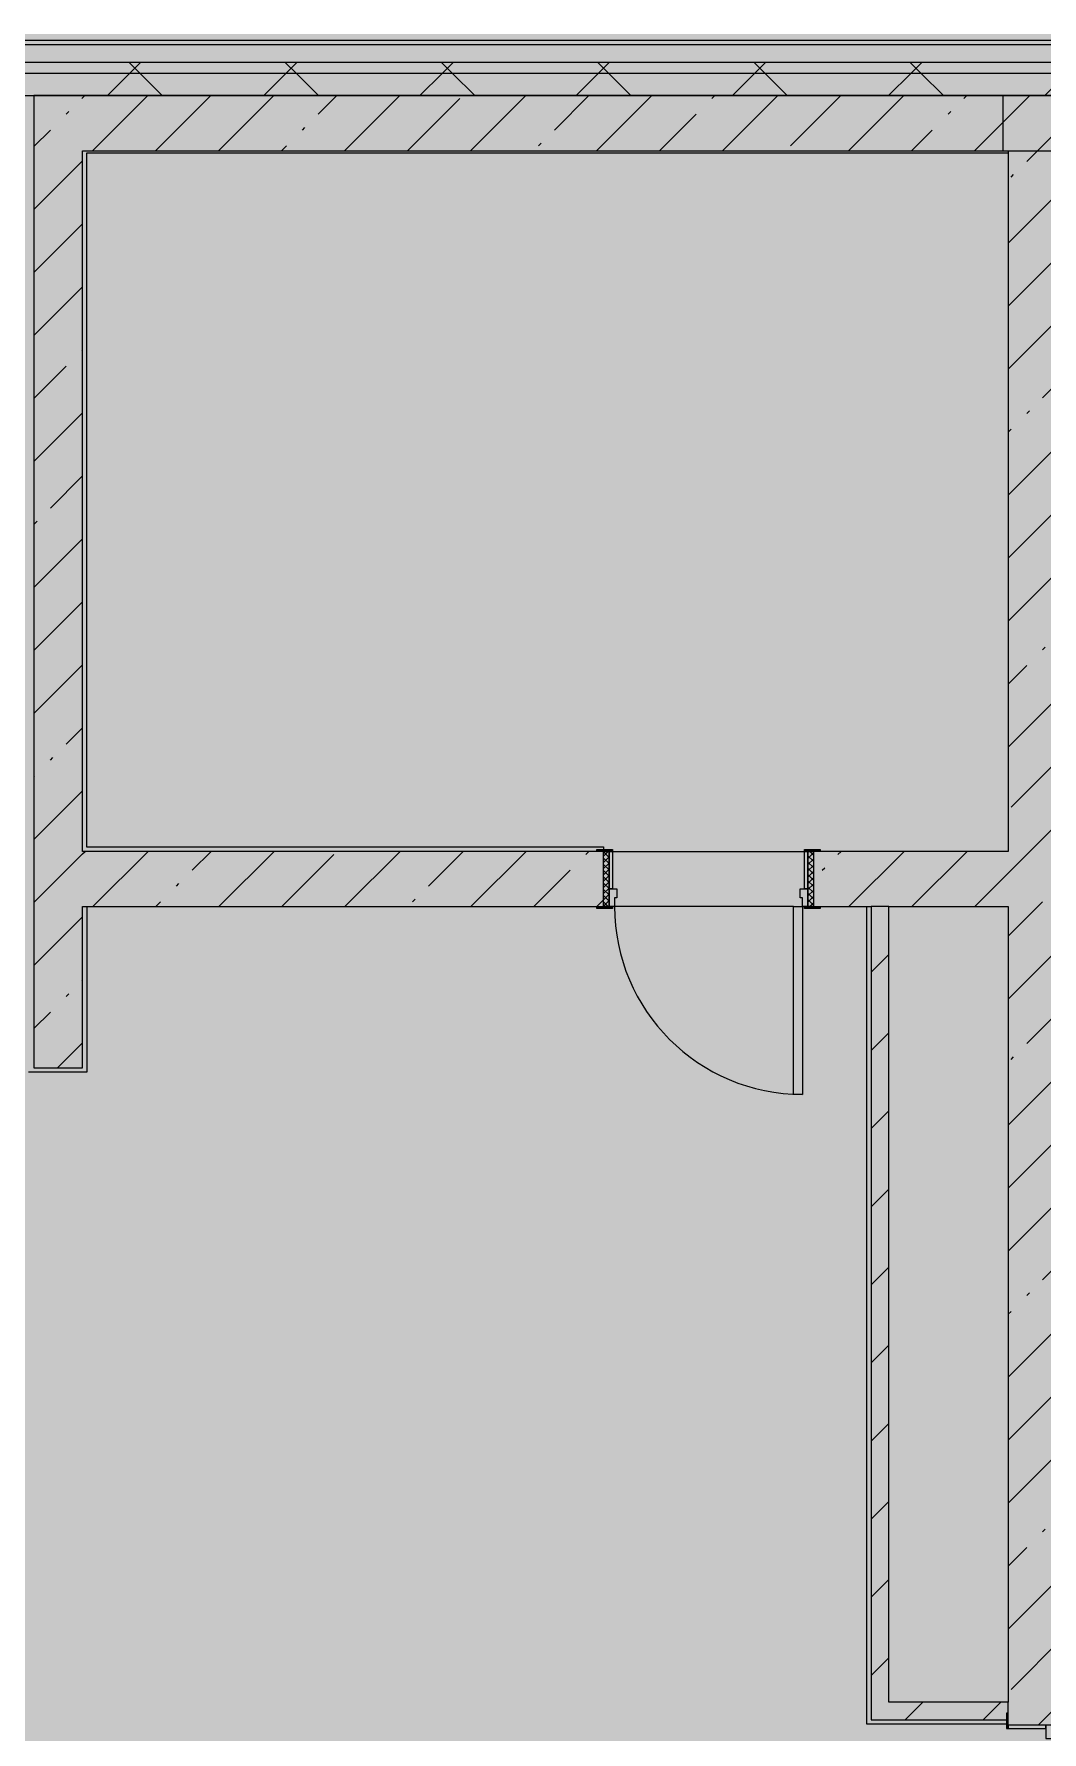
# Model space of a CAD drawing. Header units: millimetres. Extents: x 81303 to 275082, y -8553 to 29000.
# Drawn here: x 232822 to 237385, y 19695 to 27379 of the extents above; entities that cross this region are included whole.
import ezdxf

# ---------------------------------------------------------------- set-up
doc = ezdxf.new("R2010")
doc.units = ezdxf.units.MM
doc.layers.add('A-DETL-GENF-2', color=7, linetype='Continuous', lineweight=9, true_color=0xc0c0c0, transparency=0.4)
for name, color, linetype, lineweight, true_color in [('A-DOOR-1', 7, 'Continuous', 5, 0xb7b7b7), ('A-DOOR-2', 7, 'Continuous', 5, 0xe2e2e2), ('A-DOOR-3', 7, 'Continuous', 5, 0xaaaaaa), ('A-DOOR-FRAM-1', 7, 'Continuous', 5, 0xe2e2e2), ('A-DOOR-FRAM-2', 7, 'Continuous', 5, 0xb7b7b7), ('A-DOOR-FRAM-3', 7, 'Continuous', 5, 0xaaaaaa), ('A-FLOR-1', 7, 'Continuous', 5, 0xb7b7b7), ('A-WALL-4', 7, 'Continuous', 5, 0x737373), ('A-WALL-5', 7, 'Continuous', 9, 0x737373), ('I-WALL-4', 7, 'Continuous', 5, 0x737373)]:
    doc.layers.add(name, color=color, linetype=linetype, lineweight=lineweight, true_color=true_color)
for name, color, linetype, lineweight in [('A-WALL', 7, 'Continuous', 9), ('A-WALL-3', 7, 'Continuous', 5), ('I-WALL-3', 7, 'Continuous', 5)]:
    doc.layers.add(name, color=color, linetype=linetype, lineweight=lineweight)
pattern_1 = [(45, (148072.5, 0), (-353.5534, 353.5534), []), (135, (148072.5, 0), (-353.5534, -353.5534), [])]
pattern_2 = [(45, (148072.5, 0), (-285.1231, 285.1231), []), (45, (148357.62, 0), (-285.1231, 285.1231), [504.031, -100.806, 16.764, -84.042])]
pattern_3 = [(45, (148072.5, 0), (-176.7767, 176.7767), [])]

# ---------------------------------------------------------------- blocks, each defined once
blk = doc.blocks.new('110_Дверь_СКБ_2Ст - Д-1_л_Лестничная клетка EIS60 2-32359692-3_10_3_птичка')
at = {"layer": 'A-DOOR-2'}
for points in [[(662.5, 125), (662.5, 1025), (612.5, 1025), (612.5, 125)], [(-587.5, 525), (-637.5, 525), (-637.5, 125), (-587.5, 125)], [(712.5, -125), (712.5, 45), (697.5, 45), (697.5, -125)]]:
    blk.add_hatch(color=256, dxfattribs=at).paths.add_polyline_path(points)
h = blk.add_hatch(color=256, dxfattribs=at)
h.paths.add_polyline_path([(712.5, 125), (662.5, 125), (662.5, 75), (652.5, 75), (652.5, 45), (712.5, 45)])
h.paths.add_polyline_path([(-627.5, 45), (-627.5, 75), (-637.5, 75), (-637.5, 125), (-687.5, 125), (-687.5, 45)])
at = {"layer": 'A-DOOR-FRAM-1'}
for points in [[(-672.5, 125), (-672.5, 133), (-742.5, 133), (-742.5, 125)], [(767.5, 125), (767.5, 133), (697.5, 133), (697.5, 125)], [(-672.5, -125), (-672.5, 45), (-687.5, 45), (-687.5, -125)], [(-672.5, -133), (-672.5, -125), (-742.5, -125), (-742.5, -133)], [(767.5, -133), (767.5, -125), (697.5, -125), (697.5, -133)]]:
    blk.add_hatch(color=256, dxfattribs=at).paths.add_polyline_path(points)
at = {"layer": 'A-DOOR-1'}
for p, q in [((662.5, 1025), (612.5, 1025)), ((612.5, 1025), (612.5, 125)), ((662.5, 125), (662.5, 1025)), ((-637.5, 525), (-637.5, 125)), ((-587.5, 525), (-637.5, 525)), ((-587.5, 125), (-587.5, 525)), ((-637.5, 125), (-587.5, 125)), ((612.5, 125), (662.5, 125))]:
    blk.add_line(p, q, dxfattribs=at)
for centre, radius, start, end in [((662.5, 125), 900, 90, 180), ((-637.5, 125), 400, 360, 90)]:
    blk.add_arc(centre, radius, start, end, dxfattribs=at)
at = {"layer": 'A-DOOR-FRAM-2'}
for p, q in [((-672.5, 133), (-742.5, 133)), ((-742.5, 133), (-742.5, 125)), ((-742.5, 125), (-672.5, 125)), ((-637.5, 125), (-687.5, 125)), ((-687.5, 125), (-687.5, 45)), ((-672.5, 125), (-672.5, 133)), ((-637.5, 75), (-637.5, 125)), ((662.5, 125), (662.5, 75)), ((712.5, 125), (662.5, 125)), ((767.5, 133), (697.5, 133)), ((697.5, 133), (697.5, 125)), ((697.5, 125), (767.5, 125)), ((712.5, 45), (712.5, 125)), ((767.5, 125), (767.5, 133)), ((-687.5, 45), (-627.5, 45)), ((-672.5, 45), (-687.5, 45)), ((-687.5, 45), (-687.5, -125)), ((-672.5, -125), (-672.5, 45)), ((-627.5, 75), (-637.5, 75)), ((-627.5, 45), (-627.5, 75)), ((662.5, 75), (652.5, 75)), ((652.5, 75), (652.5, 45)), ((652.5, 45), (712.5, 45)), ((712.5, 45), (697.5, 45)), ((697.5, 45), (697.5, -125)), ((712.5, -125), (712.5, 45)), ((-672.5, -125), (-742.5, -125)), ((-742.5, -125), (-742.5, -133)), ((-742.5, -133), (-672.5, -133)), ((-687.5, -125), (-672.5, -125)), ((-672.5, -133), (-672.5, -125)), ((697.5, -125), (712.5, -125)), ((767.5, -125), (697.5, -125)), ((697.5, -125), (697.5, -133)), ((697.5, -133), (767.5, -133)), ((767.5, -133), (767.5, -125))]:
    blk.add_line(p, q, dxfattribs=at)
blk = doc.blocks.new('110_Дверь_СКБ_1Ст_Внутренняя1 - Д-8а 950x2100h _книгохранилище_ огнестойкая дверь_-32656878-3_10_3_птичка')
at = {"layer": 'A-DOOR-2'}
h = blk.add_hatch(color=256, dxfattribs=at)
h.paths.add_polyline_path([(462.5, -125), (462.5, -45), (427.5, -45), (427.5, -85), (437.5, -85), (437.5, -125)])
h.paths.add_polyline_path([(-437.5, -125), (-412.5, -125), (-412.5, -85), (-402.5, -85), (-402.5, -45), (-437.5, -45)])
at = {"layer": 'A-DOOR-3'}
h = blk.add_hatch(dxfattribs=at)
h.set_pattern_fill('FP_146', color=256, style=0, pattern_type=2)
h.set_pattern_definition([(225, (1826.41, -189.685), (-14.14214, 14.14214), []), (135, (1826.41, -189.685), (14.14214, 14.14214), [])])
h.paths.add_polyline_path([(487.5, -125), (487.5, 125), (462.5, 125), (462.5, -125)])
at = {"layer": 'A-DOOR-FRAM-1'}
for points in [[(-422.5, 125), (-422.5, 133), (-492.5, 133), (-492.5, 125)], [(-422.5, -45), (-422.5, 125), (-437.5, 125), (-437.5, -45)], [(517.5, 125), (517.5, 133), (447.5, 133), (447.5, 125)], [(462.5, -45), (462.5, 125), (447.5, 125), (447.5, -45)], [(-422.5, -133), (-422.5, -125), (-492.5, -125), (-492.5, -133)], [(437.5, -975), (437.5, -125), (397.5, -125), (397.5, -975)], [(517.5, -133), (517.5, -125), (447.5, -125), (447.5, -133)]]:
    blk.add_hatch(color=256, dxfattribs=at).paths.add_polyline_path(points)
at = {"layer": 'A-DOOR-FRAM-3'}
h = blk.add_hatch(dxfattribs=at)
h.set_pattern_fill('FP_147', color=256, style=0, pattern_type=2)
h.set_pattern_definition([(315, (-296.384, -189.685), (-14.1421, -14.1421), []), (225, (-296.384, -189.685), (-14.1421, 14.1421), [])])
h.paths.add_polyline_path([(-437.5, -125), (-437.5, 125), (-462.5, 125), (-462.5, -125)])
at = {"layer": 'A-DOOR-1'}
for p, q in [((397.5, -125), (437.5, -125)), ((397.5, -975), (397.5, -125)), ((437.5, -125), (437.5, -975)), ((437.5, -975), (397.5, -975))]:
    blk.add_line(p, q, dxfattribs=at)
blk.add_arc((437.5, -125), 850, 180, 270, dxfattribs=at)
at = {"layer": 'A-DOOR-FRAM-2'}
for p, q in [((-492.5, 133), (-422.5, 133)), ((-492.5, 125), (-492.5, 133)), ((-422.5, 125), (-492.5, 125)), ((-462.5, 125), (-437.5, 125)), ((-462.5, -125), (-462.5, 125)), ((-437.5, 125), (-437.5, -125)), ((-437.5, 125), (-422.5, 125)), ((-437.5, -45), (-437.5, 125)), ((-422.5, 133), (-422.5, 125)), ((-422.5, 125), (-422.5, -45)), ((447.5, 125), (447.5, 133)), ((447.5, 133), (517.5, 133)), ((447.5, -45), (447.5, 125)), ((447.5, 125), (462.5, 125)), ((517.5, 125), (447.5, 125)), ((462.5, -125), (462.5, 125)), ((462.5, 125), (487.5, 125)), ((462.5, 125), (462.5, -45)), ((487.5, 125), (487.5, -125)), ((517.5, 133), (517.5, 125)), ((-437.5, -45), (-402.5, -45)), ((-437.5, -125), (-437.5, -45)), ((-422.5, -45), (-437.5, -45)), ((-402.5, -45), (-402.5, -85)), ((427.5, -45), (462.5, -45)), ((427.5, -85), (427.5, -45)), ((462.5, -45), (447.5, -45)), ((462.5, -45), (462.5, -125)), ((-492.5, -125), (-422.5, -125)), ((-492.5, -133), (-492.5, -125)), ((-422.5, -133), (-492.5, -133)), ((-437.5, -125), (-462.5, -125)), ((-437.5, -124), (-422.5, -124)), ((-437.5, -125), (-437.5, -124)), ((-412.5, -125), (-437.5, -125)), ((-422.5, -125), (-437.5, -125)), ((-422.5, -124), (-422.5, -125)), ((-422.5, -125), (-422.5, -133)), ((-412.5, -85), (-412.5, -125)), ((-402.5, -85), (-412.5, -85)), ((437.5, -85), (427.5, -85)), ((437.5, -125), (437.5, -85)), ((462.5, -125), (437.5, -125)), ((447.5, -125), (447.5, -124)), ((447.5, -124), (462.5, -124)), ((462.5, -125), (447.5, -125)), ((447.5, -133), (447.5, -125)), ((447.5, -125), (517.5, -125)), ((517.5, -133), (447.5, -133)), ((462.5, -124), (462.5, -125)), ((487.5, -125), (462.5, -125)), ((517.5, -125), (517.5, -133))]:
    blk.add_line(p, q, dxfattribs=at)

msp = doc.modelspace()

# ---------------------------------------------------------------- hatches: boundary and pattern name
at = {"layer": 'A-DETL-GENF-2'}
msp.add_hatch(color=256, dxfattribs=at).paths.add_polyline_path([(273305.5, -258), (273305.5, 21479), (241405.5, 21479), (241405.5, 27379), (232642.5, 27379), (232642.5, 10208.3), (237282.5, 10208.3), (237282.5, -258), (272060.1, -258)])
at = {"layer": 'A-WALL-3'}
h = msp.add_hatch(dxfattribs=at)
h.set_pattern_fill('FP_58', color=256, style=0, pattern_type=2)
h.set_pattern_definition(pattern_1)
h.paths.add_polyline_path([(241232.5, 27200), (241282.5, 27200), (241282.5, 27250), (232642.5, 27250), (232642.5, 27200), (240365.1, 27200)])
h = msp.add_hatch(dxfattribs=at)
h.set_pattern_fill('FP_58', color=256, style=0, pattern_type=2)
h.set_pattern_definition(pattern_1)
h.paths.add_polyline_path([(241132.5, 27100), (241232.5, 27100), (241232.5, 27200), (232642.5, 27200), (232642.5, 27100), (240365.1, 27100)])
at = {"layer": 'I-WALL-3'}
h = msp.add_hatch(dxfattribs=at)
h.set_pattern_fill('FP_54', color=256, style=0, pattern_type=2)
h.set_pattern_definition(pattern_2)
h.paths.add_polyline_path([(237232.5, 26850), (237232.5, 27100), (232822.5, 27100), (232822.5, 26850), (234771.9, 26850)])
h = msp.add_hatch(dxfattribs=at)
h.set_pattern_fill('FP_54', color=256, style=0, pattern_type=2)
h.set_pattern_definition(pattern_2)
h.paths.add_polyline_path([(240882.5, 26850), (240882.5, 27100), (237207.5, 27100), (237207.5, 26850), (240365.1, 26850)])
h = msp.add_hatch(dxfattribs=at)
h.set_pattern_fill('FP_54', color=256, style=0, pattern_type=2)
h.set_pattern_definition(pattern_2)
h.paths.add_polyline_path([(237232.5, 17270), (237482.5, 17270), (237482.5, 18325), (237232.5, 18325), (237232.5, 18162.4)])
h.paths.add_polyline_path([(237232.5, 19725), (237482.5, 19725), (237482.5, 27100), (237232.5, 27100), (237232.5, 19750)])
h = msp.add_hatch(dxfattribs=at)
h.set_pattern_fill('FP_54', color=256, style=0, pattern_type=2)
h.set_pattern_definition(pattern_2)
h.paths.add_polyline_path([(232822.5, 22700), (233042.5, 22700), (233042.5, 26850), (232822.5, 26850), (232822.5, 22790)])
h = msp.add_hatch(dxfattribs=at)
h.set_pattern_fill('FP_54', color=256, style=0, pattern_type=2)
h.set_pattern_definition(pattern_2)
h.paths.add_polyline_path([(236636.3, 23430), (237232.5, 23430), (237232.5, 23680), (236350.5, 23680), (236350.5, 23430), (236612.5, 23430)])
h.paths.add_polyline_path([(234771.9, 23430), (235400.5, 23430), (235400.5, 23680), (233042.5, 23680), (233042.5, 23430)])
h = msp.add_hatch(dxfattribs=at)
h.set_pattern_fill('FP_59', color=256, style=0, pattern_type=2)
h.set_pattern_definition(pattern_3)
h.paths.add_polyline_path([(236692.5, 19750), (236692.5, 23430), (236612.5, 23430), (236612.5, 19750), (236636.3, 19750)])
h = msp.add_hatch(dxfattribs=at)
h.set_pattern_fill('FP_59', color=256, style=0, pattern_type=2)
h.set_pattern_definition(pattern_3)
h.paths.add_polyline_path([(236692.5, 19750), (237224.5, 19750), (237224.5, 19780), (237232.5, 19780), (237232.5, 19830), (236692.5, 19830)])

# ---------------------------------------------------------------- linework, layer by layer
at = {"layer": 'A-FLOR-1'}
for p, q in [((237232.5, 26840), (233060.5, 26840)), ((233060.5, 26840), (233060.5, 23700)), ((233060.5, 23700), (235400.5, 23700)), ((235400.5, 23700), (235400.5, 23688)), ((233062.5, 23430), (233062.5, 22680)), ((236592.5, 19730), (236592.5, 23430)), ((233062.5, 22680), (232797.1, 22680)), ((237224.5, 19730), (236592.5, 19730))]:
    msp.add_line(p, q, dxfattribs=at)
at = {"layer": 'A-WALL'}
msp.add_line((232907.5, 27200), (228422.5, 27200), dxfattribs=at)
at = {"layer": 'A-WALL-4'}
for p, q in [((241382.5, 27350), (228422.5, 27350)), ((228722.5, 27100), (240882.5, 27100))]:
    msp.add_line(p, q, dxfattribs=at)
at = {"layer": 'A-WALL-5'}
for p, q in [((241362.5, 27330), (228422.5, 27330)), ((241282.5, 27250), (228422.5, 27250)), ((241232.5, 27200), (232908.4, 27200)), ((236692.5, 23430), (236612.5, 23430)), ((237232.5, 19780), (237232.5, 19830))]:
    msp.add_line(p, q, dxfattribs=at)
at = {"layer": 'I-WALL-4'}
for p, q in [((232822.5, 27100), (232822.5, 22700)), ((237232.5, 27100), (232822.5, 27100)), ((240882.5, 27100), (237207.5, 27100)), ((237207.5, 27100), (237207.5, 26850)), ((233042.5, 23680), (233042.5, 26850)), ((233042.5, 26850), (237232.5, 26850)), ((237207.5, 26850), (240882.5, 26850)), ((237232.5, 26850), (237232.5, 23680)), ((235370.5, 23680), (233042.5, 23680)), ((235440.5, 23680), (236310.5, 23680)), ((237232.5, 23680), (236380.5, 23680)), ((233042.5, 22700), (233042.5, 23430)), ((233042.5, 23430), (235370.5, 23430)), ((236260.5, 23430), (235450.5, 23430)), ((236380.5, 23430), (236612.5, 23430)), ((236612.5, 23430), (236612.5, 19750)), ((236692.5, 19830), (236692.5, 23430)), ((236692.5, 23430), (237232.5, 23430)), ((237232.5, 23430), (237232.5, 19830)), ((232822.5, 22700), (233042.5, 22700)), ((237232.5, 19830), (236692.5, 19830)), ((236612.5, 19750), (237224.5, 19750))]:
    msp.add_line(p, q, dxfattribs=at)

# ---------------------------------------------------------------- block references
at = {"layer": 'A-DOOR-1'}
msp.add_blockref('110_Дверь_СКБ_1Ст_Внутренняя1 - Д-8а 950x2100h _книгохранилище_ огнестойкая дверь_-32656878-3_10_3_птичка', (235863, 23555), dxfattribs=at)
at = {"layer": 'A-DOOR-1', "rotation": 269.9999999999998}
msp.add_blockref('110_Дверь_СКБ_2Ст - Д-1_л_Лестничная клетка EIS60 2-32359692-3_10_3_птичка', (237357.5, 19037.5), dxfattribs=at)

doc.saveas('drawing.dxf')
